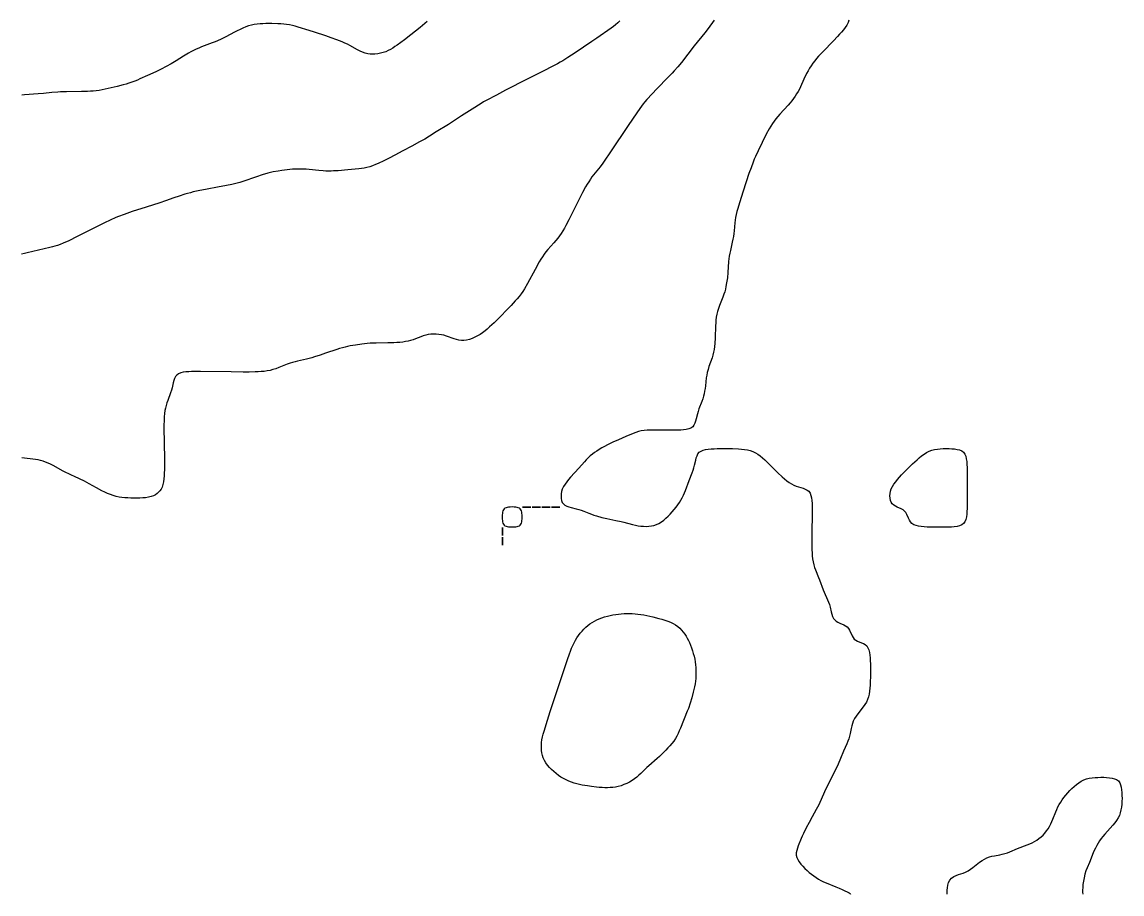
# Model space of a CAD drawing. Header units: metres. Extents: x 560466 to 562017, y 8123360 to 8125060.
# Drawn here: x 561193 to 561904, y 8123372 to 8123936 of the extents above; entities that cross this region are included whole.
import ezdxf

# ---------------------------------------------------------------- set-up
doc = ezdxf.new("R2010")
doc.units = ezdxf.units.M
doc.header["$MEASUREMENT"] = 0
doc.layers.add('Unknown_Line_Type', color=7, linetype='Continuous')

msp = doc.modelspace()

# ---------------------------------------------------------------- linework, layer by layer
at = {"layer": 'Unknown_Line_Type', "color": 18, "true_color": 0x000000}
for points in [[(561455.1, 8123936.51, 4160), (561453.64, 8123935.2, 4160), (561452.15, 8123933.92, 4160), (561450.65, 8123932.67, 4160), (561447.59, 8123930.22, 4160), (561444.5, 8123927.81, 4160), (561440.47, 8123924.74, 4160), (561435.77, 8123921.28, 4160), (561434.35, 8123920.3, 4160), (561432.92, 8123919.36, 4160), (561431.46, 8123918.49, 4160), (561429.97, 8123917.69, 4160), (561428.45, 8123917, 4160), (561426.77, 8123916.41, 4160), (561425.05, 8123915.95, 4160), (561423.31, 8123915.62, 4160), (561421.42, 8123915.38, 4160), (561419.84, 8123915.3, 4160), (561418.27, 8123915.36, 4160), (561416.73, 8123915.58, 4160), (561415.05, 8123916.03, 4160), (561413.4, 8123916.66, 4160), (561411.76, 8123917.41, 4160), (561410.14, 8123918.25, 4160), (561405.26, 8123920.92, 4160), (561403.6, 8123921.77, 4160), (561401.9, 8123922.57, 4160), (561400.18, 8123923.33, 4160), (561396.68, 8123924.72, 4160), (561393.14, 8123926.03, 4160), (561389.58, 8123927.28, 4160), (561382.43, 8123929.68, 4160), (561378.84, 8123930.8, 4160), (561371.71, 8123932.95, 4160), (561369.88, 8123933.47, 4160), (561368.04, 8123933.95, 4160), (561366.19, 8123934.35, 4160), (561364.31, 8123934.65, 4160), (561362.42, 8123934.86, 4160), (561360.52, 8123935.01, 4160), (561358.62, 8123935.1, 4160), (561354.79, 8123935.19, 4160), (561350.96, 8123935.15, 4160), (561349.05, 8123935.08, 4160), (561347.15, 8123934.97, 4160), (561345.27, 8123934.79, 4160), (561343.41, 8123934.52, 4160), (561341.57, 8123934.15, 4160), (561339.7, 8123933.61, 4160), (561337.86, 8123932.96, 4160), (561336.04, 8123932.21, 4160), (561334.24, 8123931.4, 4160), (561332.46, 8123930.54, 4160), (561330.69, 8123929.64, 4160), (561325.02, 8123926.62, 4160), (561323.3, 8123925.77, 4160), (561321.56, 8123924.97, 4160), (561318.04, 8123923.45, 4160), (561316.26, 8123922.73, 4160), (561309.25, 8123920.03, 4160), (561307.52, 8123919.33, 4160), (561305.8, 8123918.59, 4160), (561304.11, 8123917.79, 4160), (561302.46, 8123916.94, 4160), (561300.83, 8123916.03, 4160), (561297.62, 8123914.11, 4160), (561292.85, 8123911.13, 4160), (561289.68, 8123909.22, 4160), (561286.49, 8123907.42, 4160), (561283.25, 8123905.73, 4160), (561279.75, 8123904.08, 4160), (561274.46, 8123901.69, 4160), (561269.5, 8123899.37, 4160), (561267.84, 8123898.64, 4160), (561266.16, 8123897.95, 4160), (561264.31, 8123897.27, 4160), (561262.44, 8123896.65, 4160), (561260.55, 8123896.07, 4160), (561258.65, 8123895.53, 4160), (561254.83, 8123894.51, 4160), (561250.99, 8123893.57, 4160), (561249.06, 8123893.12, 4160), (561245.19, 8123892.33, 4160), (561243.25, 8123891.99, 4160), (561241.3, 8123891.72, 4160), (561239.39, 8123891.54, 4160), (561237.49, 8123891.41, 4160), (561235.57, 8123891.32, 4160), (561231.73, 8123891.24, 4160), (561222.12, 8123891.15, 4160), (561218.28, 8123891.03, 4160), (561216.37, 8123890.93, 4160), (561212.66, 8123890.62, 4160), (561207.13, 8123889.99, 4160), (561203.78, 8123889.65, 4160), (561194.92, 8123889.07, 4160), (561193.16, 8123888.91, 4160)], [(561640.62, 8123937.29, 4120), (561636.75, 8123932.09, 4120), (561634.57, 8123929.24, 4120), (561627.79, 8123920.84, 4120), (561619.44, 8123910.03, 4120), (561617.09, 8123907.13, 4120), (561614.82, 8123904.56, 4120), (561613.48, 8123903.12, 4120), (561610.77, 8123900.29, 4120), (561603.91, 8123893.27, 4120), (561597.2, 8123886.13, 4120), (561595.91, 8123884.66, 4120), (561594.73, 8123883.21, 4120), (561593.6, 8123881.73, 4120), (561592.5, 8123880.22, 4120), (561590.56, 8123877.44, 4120), (561585.08, 8123869.38, 4120), (561573.64, 8123852.19, 4120), (561569.63, 8123846.25, 4120), (561568.74, 8123844.99, 4120), (561566.98, 8123842.63, 4120), (561562.75, 8123837.39, 4120), (561561.68, 8123836.01, 4120), (561560.65, 8123834.6, 4120), (561559.55, 8123832.96, 4120), (561558.52, 8123831.27, 4120), (561557.53, 8123829.56, 4120), (561555.65, 8123826.05, 4120), (561553.83, 8123822.5, 4120), (561546.71, 8123808.21, 4120), (561544.86, 8123804.68, 4120), (561543.9, 8123802.94, 4120), (561542.91, 8123801.23, 4120), (561541.86, 8123799.55, 4120), (561540.75, 8123797.93, 4120), (561539.58, 8123796.38, 4120), (561538.34, 8123794.88, 4120), (561537.07, 8123793.41, 4120), (561533.2, 8123789.04, 4120), (561531.94, 8123787.56, 4120), (561530.74, 8123786.05, 4120), (561529.61, 8123784.49, 4120), (561528.6, 8123782.9, 4120), (561527.65, 8123781.26, 4120), (561524.95, 8123776.23, 4120), (561519.93, 8123767.13, 4120), (561517.97, 8123763.68, 4120), (561516.92, 8123762, 4120), (561515.82, 8123760.36, 4120), (561514.64, 8123758.81, 4120), (561513.41, 8123757.31, 4120), (561512.12, 8123755.84, 4120), (561509.46, 8123752.96, 4120), (561506.73, 8123750.12, 4120), (561502.57, 8123745.91, 4120), (561498.36, 8123741.73, 4120), (561495.5, 8123739.03, 4120), (561494.04, 8123737.73, 4120), (561492.54, 8123736.49, 4120), (561490.99, 8123735.33, 4120), (561489.36, 8123734.26, 4120), (561487.67, 8123733.29, 4120), (561485.95, 8123732.42, 4120), (561484.2, 8123731.67, 4120), (561482.42, 8123731.05, 4120), (561480.63, 8123730.6, 4120), (561478.83, 8123730.38, 4120), (561477.26, 8123730.4, 4120), (561475.7, 8123730.59, 4120), (561474.14, 8123730.94, 4120), (561472.52, 8123731.43, 4120), (561467.68, 8123733.18, 4120), (561466.03, 8123733.66, 4120), (561464.37, 8123734.01, 4120), (561462.69, 8123734.24, 4120), (561460.99, 8123734.36, 4120), (561459.28, 8123734.38, 4120), (561457.58, 8123734.29, 4120), (561455.9, 8123734.08, 4120), (561454.23, 8123733.75, 4120), (561452.58, 8123733.27, 4120), (561450.96, 8123732.7, 4120), (561447.71, 8123731.43, 4120), (561446.07, 8123730.83, 4120), (561444.47, 8123730.34, 4120), (561442.85, 8123729.91, 4120), (561441.2, 8123729.57, 4120), (561439.34, 8123729.29, 4120), (561437.46, 8123729.1, 4120), (561435.56, 8123728.96, 4120), (561433.65, 8123728.87, 4120), (561429.82, 8123728.78, 4120), (561422.14, 8123728.65, 4120), (561418.3, 8123728.49, 4120), (561416.4, 8123728.34, 4120), (561413, 8123727.95, 4120), (561408.85, 8123727.38, 4120), (561405.45, 8123726.8, 4120), (561403.75, 8123726.45, 4120), (561402.07, 8123726.07, 4120), (561400.39, 8123725.65, 4120), (561398.56, 8123725.11, 4120), (561396.73, 8123724.53, 4120), (561389.52, 8123722.04, 4120), (561385.95, 8123720.85, 4120), (561382.36, 8123719.73, 4120), (561380.56, 8123719.2, 4120), (561377.12, 8123718.31, 4120), (561371.44, 8123717.01, 4120), (561369.79, 8123716.59, 4120), (561368.16, 8123716.12, 4120), (561366.54, 8123715.6, 4120), (561364.69, 8123714.93, 4120), (561359.18, 8123712.77, 4120), (561357.34, 8123712.08, 4120), (561355.49, 8123711.47, 4120), (561353.61, 8123710.96, 4120), (561351.74, 8123710.59, 4120), (561349.85, 8123710.34, 4120), (561347.93, 8123710.17, 4120), (561346.01, 8123710.06, 4120), (561344.07, 8123709.99, 4120), (561340.17, 8123709.93, 4120), (561336.26, 8123709.93, 4120), (561328.41, 8123709.99, 4120), (561308.69, 8123710.25, 4120), (561304.8, 8123710.25, 4120), (561302.89, 8123710.21, 4120), (561301.03, 8123710.13, 4120), (561299.23, 8123709.98, 4120), (561297.52, 8123709.74, 4120), (561295.94, 8123709.36, 4120), (561294.54, 8123708.8, 4120), (561293.38, 8123707.99, 4120), (561292.57, 8123706.98, 4120), (561291.96, 8123705.76, 4120), (561291.48, 8123704.38, 4120), (561291.08, 8123702.89, 4120), (561290.32, 8123699.73, 4120), (561289.88, 8123698.11, 4120), (561289.34, 8123696.48, 4120), (561287.47, 8123691.59, 4120), (561286.89, 8123689.92, 4120), (561286.41, 8123688.3, 4120), (561286.01, 8123686.66, 4120), (561285.7, 8123685, 4120), (561285.43, 8123683.03, 4120), (561285.26, 8123681.05, 4120), (561285.14, 8123679.06, 4120), (561285.04, 8123675.05, 4120), (561285.04, 8123671.02, 4120), (561285.07, 8123666.99, 4120), (561285.32, 8123650.79, 4120), (561285.32, 8123646.75, 4120), (561285.28, 8123644.75, 4120), (561285.2, 8123642.76, 4120), (561285.04, 8123640.82, 4120), (561284.79, 8123638.92, 4120), (561284.39, 8123637.11, 4120), (561283.8, 8123635.4, 4120), (561283.2, 8123634.23, 4120), (561282.46, 8123633.14, 4120), (561281.61, 8123632.16, 4120), (561280.63, 8123631.3, 4120), (561279.55, 8123630.56, 4120), (561278.38, 8123629.95, 4120), (561276.75, 8123629.36, 4120), (561275.01, 8123628.96, 4120), (561273.2, 8123628.69, 4120), (561271.34, 8123628.52, 4120), (561269.44, 8123628.42, 4120), (561267.52, 8123628.38, 4120), (561263.66, 8123628.42, 4120), (561261.73, 8123628.51, 4120), (561259.81, 8123628.64, 4120), (561257.91, 8123628.83, 4120), (561256.02, 8123629.11, 4120), (561254.17, 8123629.5, 4120), (561252.28, 8123630.05, 4120), (561250.42, 8123630.72, 4120), (561248.59, 8123631.48, 4120), (561246.78, 8123632.3, 4120), (561244.99, 8123633.18, 4120), (561241.46, 8123635.04, 4120), (561236.75, 8123637.68, 4120), (561235.17, 8123638.54, 4120), (561233.58, 8123639.36, 4120), (561227.13, 8123642.34, 4120), (561225.34, 8123643.21, 4120), (561220, 8123645.9, 4120), (561213.33, 8123649.45, 4120), (561211.75, 8123650.26, 4120), (561210.15, 8123651.02, 4120), (561208.53, 8123651.69, 4120), (561206.95, 8123652.24, 4120), (561205.33, 8123652.69, 4120), (561203.7, 8123653.06, 4120), (561201.98, 8123653.35, 4120), (561200.24, 8123653.58, 4120), (561195, 8123654.13, 4120), (561193.26, 8123654.35, 4120)], [(561579.72, 8123936.91, 4140), (561578.33, 8123935.59, 4140), (561576.96, 8123934.42, 4140), (561575.54, 8123933.31, 4140), (561574.08, 8123932.24, 4140), (561564.78, 8123925.65, 4140), (561561.67, 8123923.54, 4140), (561556.29, 8123919.98, 4140), (561550.73, 8123916.23, 4140), (561546.02, 8123913.15, 4140), (561542.84, 8123911.17, 4140), (561541.22, 8123910.21, 4140), (561539.49, 8123909.23, 4140), (561535.98, 8123907.34, 4140), (561530.64, 8123904.62, 4140), (561516.35, 8123897.49, 4140), (561509.22, 8123893.89, 4140), (561505.7, 8123892.04, 4140), (561500.06, 8123888.96, 4140), (561493.29, 8123885.44, 4140), (561491.63, 8123884.51, 4140), (561490.12, 8123883.6, 4140), (561484.19, 8123879.76, 4140), (561477.35, 8123875.51, 4140), (561468.93, 8123870.02, 4140), (561461.01, 8123865.21, 4140), (561456.56, 8123862.33, 4140), (561453.57, 8123860.47, 4140), (561451.9, 8123859.54, 4140), (561450.22, 8123858.65, 4140), (561445.14, 8123856, 4140), (561439.51, 8123852.88, 4140), (561434.22, 8123850.09, 4140), (561430.66, 8123848.27, 4140), (561427.09, 8123846.5, 4140), (561423.49, 8123844.82, 4140), (561421.68, 8123844.03, 4140), (561419.86, 8123843.3, 4140), (561418.01, 8123842.66, 4140), (561416.14, 8123842.13, 4140), (561414.43, 8123841.77, 4140), (561412.7, 8123841.5, 4140), (561410.96, 8123841.3, 4140), (561403.92, 8123840.69, 4140), (561397.6, 8123840.07, 4140), (561394.7, 8123839.88, 4140), (561393.03, 8123839.81, 4140), (561391.36, 8123839.8, 4140), (561389.69, 8123839.84, 4140), (561388.02, 8123839.94, 4140), (561385.11, 8123840.17, 4140), (561378.79, 8123840.83, 4140), (561377.02, 8123840.96, 4140), (561373.47, 8123841.09, 4140), (561369.93, 8123841.07, 4140), (561368.15, 8123840.99, 4140), (561366.39, 8123840.87, 4140), (561364.69, 8123840.69, 4140), (561361.32, 8123840.23, 4140), (561358.86, 8123839.85, 4140), (561355.56, 8123839.23, 4140), (561353.93, 8123838.86, 4140), (561352.11, 8123838.39, 4140), (561348.51, 8123837.33, 4140), (561344.94, 8123836.16, 4140), (561335.94, 8123833.06, 4140), (561334.12, 8123832.47, 4140), (561332.28, 8123831.93, 4140), (561330.61, 8123831.5, 4140), (561328.93, 8123831.11, 4140), (561325.54, 8123830.43, 4140), (561319.7, 8123829.4, 4140), (561312.99, 8123828.1, 4140), (561307.21, 8123827.03, 4140), (561303.93, 8123826.31, 4140), (561302.11, 8123825.84, 4140), (561300.31, 8123825.33, 4140), (561298.51, 8123824.8, 4140), (561294.93, 8123823.65, 4140), (561291.37, 8123822.44, 4140), (561285.94, 8123820.52, 4140), (561282.31, 8123819.29, 4140), (561273.48, 8123816.54, 4140), (561264.55, 8123813.6, 4140), (561259.22, 8123811.75, 4140), (561255.7, 8123810.43, 4140), (561253.95, 8123809.73, 4140)], [(561727.79, 8123937.3, 4100), (561727.19, 8123935.81, 4100), (561726.35, 8123934.21, 4100), (561725.35, 8123932.67, 4100), (561724.23, 8123931.17, 4100), (561723.03, 8123929.69, 4100), (561721.76, 8123928.24, 4100), (561720.45, 8123926.81, 4100), (561717.73, 8123923.98, 4100), (561710.82, 8123916.97, 4100), (561708.14, 8123914.11, 4100), (561706.85, 8123912.64, 4100), (561705.61, 8123911.14, 4100), (561704.44, 8123909.59, 4100), (561703.33, 8123907.96, 4100), (561702.31, 8123906.27, 4100), (561701.34, 8123904.55, 4100), (561700.42, 8123902.79, 4100), (561698.67, 8123899.23, 4100), (561696.44, 8123894.34, 4100), (561695.7, 8123892.81, 4100), (561694.86, 8123891.25, 4100), (561693.96, 8123889.72, 4100), (561692.99, 8123888.22, 4100), (561691.98, 8123886.76, 4100), (561690.91, 8123885.33, 4100), (561689.68, 8123883.83, 4100), (561688.4, 8123882.35, 4100), (561683.12, 8123876.59, 4100), (561681.84, 8123875.12, 4100), (561680.59, 8123873.63, 4100), (561679.41, 8123872.09, 4100), (561678.29, 8123870.47, 4100), (561677.24, 8123868.79, 4100), (561676.24, 8123867.08, 4100), (561674.33, 8123863.59, 4100), (561671.61, 8123858.27, 4100), (561669, 8123852.88, 4100), (561667.34, 8123849.25, 4100), (561666.56, 8123847.42, 4100), (561665.83, 8123845.58, 4100), (561664.46, 8123841.88, 4100), (561663.15, 8123838.15, 4100), (561659.38, 8123826.9, 4100), (561656.95, 8123819.38, 4100), (561655.84, 8123815.61, 4100), (561655.33, 8123813.71, 4100), (561654.88, 8123811.81, 4100), (561654.51, 8123809.89, 4100), (561654.25, 8123808.15, 4100), (561654.04, 8123806.4, 4100), (561653.53, 8123801.12, 4100), (561653.33, 8123799.37, 4100), (561653.08, 8123797.62, 4100), (561652.75, 8123795.8, 4100), (561652.37, 8123793.97, 4100), (561651.11, 8123788.53, 4100), (561650.73, 8123786.71, 4100), (561650.41, 8123784.88, 4100), (561650.18, 8123783.13, 4100), (561650, 8123781.37, 4100), (561649.5, 8123774.29, 4100), (561649.17, 8123770.86, 4100), (561648.71, 8123767.54, 4100), (561648.28, 8123765.11, 4100), (561647.92, 8123763.45, 4100), (561647.49, 8123761.81, 4100), (561646.99, 8123760.19, 4100), (561646.34, 8123758.33, 4100), (561644.2, 8123752.82, 4100), (561643.52, 8123750.98, 4100), (561642.9, 8123749.13, 4100), (561642.4, 8123747.25, 4100), (561642.04, 8123745.41, 4100), (561641.79, 8123743.54, 4100), (561641.62, 8123741.66, 4100), (561641.5, 8123739.77, 4100), (561641.25, 8123732.13, 4100), (561641.06, 8123728.33, 4100), (561640.9, 8123726.44, 4100), (561640.66, 8123724.58, 4100), (561640.32, 8123722.73, 4100), (561639.83, 8123720.85, 4100), (561639.25, 8123718.99, 4100), (561637.3, 8123713.45, 4100), (561636.71, 8123711.58, 4100), (561636.2, 8123709.7, 4100), (561635.85, 8123707.98, 4100), (561635.58, 8123706.25, 4100), (561634.96, 8123701, 4100), (561634.73, 8123699.25, 4100), (561634.45, 8123697.51, 4100), (561634.12, 8123695.85, 4100), (561633.71, 8123694.21, 4100), (561633.22, 8123692.6, 4100), (561632.64, 8123690.93, 4100), (561630.79, 8123686.03, 4100), (561630.26, 8123684.4, 4100), (561629.82, 8123682.79, 4100), (561629.07, 8123679.63, 4100), (561628.67, 8123678.14, 4100), (561628.2, 8123676.77, 4100), (561627.59, 8123675.55, 4100), (561626.79, 8123674.54, 4100), (561625.61, 8123673.73, 4100), (561624.19, 8123673.17, 4100), (561622.59, 8123672.8, 4100), (561620.86, 8123672.57, 4100), (561619.04, 8123672.43, 4100), (561617.15, 8123672.36, 4100), (561615.22, 8123672.34, 4100), (561603.31, 8123672.44, 4100), (561599.36, 8123672.36, 4100), (561597.4, 8123672.25, 4100), (561595.47, 8123672.07, 4100), (561593.56, 8123671.8, 4100), (561591.7, 8123671.39, 4100), (561590.04, 8123670.87, 4100), (561588.4, 8123670.26, 4100), (561583.54, 8123668.15, 4100), (561578.84, 8123666.17, 4100), (561575.21, 8123664.52, 4100), (561571.63, 8123662.75, 4100), (561569.87, 8123661.82, 4100), (561568.12, 8123660.85, 4100), (561566.41, 8123659.84, 4100), (561564.89, 8123658.87, 4100), (561563.41, 8123657.85, 4100), (561561.97, 8123656.79, 4100), (561560.58, 8123655.67, 4100), (561559.24, 8123654.48, 4100), (561557.97, 8123653.22, 4100), (561556.75, 8123651.9, 4100), (561553.18, 8123647.8, 4100), (561547.88, 8123641.91, 4100), (561546.6, 8123640.43, 4100), (561545.38, 8123638.93, 4100), (561544.26, 8123637.41, 4100), (561543.29, 8123635.85, 4100), (561542.51, 8123634.25, 4100), (561542.04, 8123632.74, 4100), (561541.76, 8123631.22, 4100), (561541.66, 8123629.71, 4100), (561541.74, 8123628.26, 4100), (561541.99, 8123626.89, 4100), (561542.46, 8123625.67, 4100), (561543.18, 8123624.64, 4100), (561544.17, 8123623.84, 4100), (561545.39, 8123623.24, 4100), (561546.78, 8123622.76, 4100), (561548.28, 8123622.35, 4100), (561551.48, 8123621.58, 4100), (561553.11, 8123621.13, 4100), (561554.76, 8123620.57, 4100), (561556.4, 8123619.94, 4100), (561559.69, 8123618.61, 4100), (561561.36, 8123617.96, 4100), (561562.98, 8123617.4, 4100), (561564.62, 8123616.89, 4100), (561567.95, 8123615.98, 4100), (561571.31, 8123615.21, 4100), (561577.2, 8123614.03, 4100), (561580.62, 8123613.28, 4100), (561582.31, 8123612.86, 4100), (561587.87, 8123611.35, 4100), (561589.72, 8123610.9, 4100), (561591.58, 8123610.54, 4100), (561593.31, 8123610.31, 4100), (561595.04, 8123610.19, 4100), (561596.76, 8123610.17, 4100), (561598.46, 8123610.26, 4100), (561600.13, 8123610.46, 4100), (561601.76, 8123610.8, 4100), (561603.33, 8123611.31, 4100), (561604.96, 8123612.1, 4100), (561606.52, 8123613.08, 4100), (561608.02, 8123614.21, 4100), (561609.47, 8123615.45, 4100), (561610.88, 8123616.76, 4100), (561612.26, 8123618.13, 4100), (561613.59, 8123619.56, 4100), (561614.88, 8123621.03, 4100), (561616.1, 8123622.56, 4100), (561617.16, 8123624.01, 4100), (561618.16, 8123625.51, 4100), (561619.1, 8123627.04, 4100), (561619.97, 8123628.61, 4100), (561620.76, 8123630.22, 4100), (561621.45, 8123631.79, 4100), (561622.07, 8123633.39, 4100), (561624.41, 8123639.83, 4100), (561626.41, 8123644.77, 4100), (561627.02, 8123646.41, 4100), (561627.56, 8123648.05, 4100), (561627.99, 8123649.67, 4100), (561628.73, 8123652.86, 4100), (561629.11, 8123654.36, 4100), (561629.58, 8123655.75, 4100), (561630.18, 8123656.98, 4100), (561630.97, 8123658.01, 4100), (561632.14, 8123658.84, 4100), (561633.55, 8123659.42, 4100), (561635.15, 8123659.81, 4100), (561636.87, 8123660.07, 4100), (561638.7, 8123660.23, 4100), (561640.58, 8123660.33, 4100), (561642.52, 8123660.39, 4100), (561646.46, 8123660.43, 4100), (561652.44, 8123660.38, 4100), (561656.4, 8123660.24, 4100), (561658.34, 8123660.11, 4100), (561660.26, 8123659.92, 4100), (561662.14, 8123659.63, 4100), (561663.96, 8123659.21, 4100), (561665.71, 8123658.61, 4100), (561667.34, 8123657.79, 4100), (561668.91, 8123656.78, 4100), (561670.41, 8123655.65, 4100), (561671.88, 8123654.42, 4100), (561673.32, 8123653.12, 4100), (561674.74, 8123651.78, 4100), (561681.77, 8123644.86, 4100), (561684.62, 8123642.18, 4100), (561686.07, 8123640.9, 4100), (561687.55, 8123639.69, 4100), (561689.05, 8123638.57, 4100), (561690.6, 8123637.56, 4100), (561692.2, 8123636.72, 4100), (561693.71, 8123636.12, 4100), (561695.23, 8123635.63, 4100), (561698.19, 8123634.75, 4100), (561699.55, 8123634.25, 4100), (561700.76, 8123633.63, 4100), (561701.77, 8123632.83, 4100), (561702.59, 8123631.65, 4100), (561703.16, 8123630.21, 4100), (561703.54, 8123628.6, 4100), (561703.78, 8123626.85, 4100), (561703.93, 8123625.01, 4100), (561704.01, 8123623.11, 4100), (561704.05, 8123619.18, 4100), (561703.85, 8123605.06, 4100), (561703.8, 8123599.02, 4100), (561703.85, 8123595.03, 4100), (561703.93, 8123593.04, 4100), (561704.05, 8123591.07, 4100), (561704.25, 8123589.12, 4100), (561704.54, 8123587.2, 4100), (561704.96, 8123585.32, 4100), (561705.48, 8123583.66, 4100), (561706.1, 8123582.03, 4100), (561708.17, 8123577.15, 4100), (561708.8, 8123575.57, 4100), (561711.16, 8123569.19, 4100), (561711.78, 8123567.61, 4100), (561713.87, 8123562.76, 4100), (561714.52, 8123561.15, 4100), (561715.09, 8123559.54, 4100), (561715.55, 8123557.94, 4100), (561716.34, 8123554.81, 4100), (561716.74, 8123553.33, 4100), (561717.21, 8123551.94, 4100), (561717.8, 8123550.7, 4100), (561718.56, 8123549.65, 4100), (561719.53, 8123548.83, 4100), (561720.67, 8123548.18, 4100), (561721.91, 8123547.63, 4100), (561724.43, 8123546.58, 4100), (561725.58, 8123545.96, 4100), (561726.59, 8123545.19, 4100), (561727.4, 8123544.22, 4100), (561728.06, 8123543.09, 4100), (561729.74, 8123539.43, 4100), (561730.4, 8123538.31, 4100), (561731.21, 8123537.34, 4100), (561732.23, 8123536.56, 4100), (561733.39, 8123535.94, 4100), (561735.92, 8123534.9, 4100), (561737.16, 8123534.34, 4100), (561738.29, 8123533.69, 4100), (561739.25, 8123532.85, 4100), (561740.05, 8123531.66, 4100), (561740.61, 8123530.24, 4100), (561741, 8123528.64, 4100), (561741.26, 8123526.91, 4100), (561741.43, 8123525.09, 4100), (561741.55, 8123523.21, 4100), (561741.61, 8123521.29, 4100), (561741.67, 8123517.36, 4100), (561741.66, 8123513.39, 4100), (561741.57, 8123509.43, 4100), (561741.49, 8123507.47, 4100), (561741.35, 8123505.53, 4100), (561741.15, 8123503.62, 4100), (561740.86, 8123501.75, 4100), (561740.44, 8123499.93, 4100), (561739.84, 8123498.2, 4100), (561739.03, 8123496.56, 4100), (561738.05, 8123494.99, 4100), (561736.96, 8123493.47, 4100), (561733.48, 8123489.01, 4100), (561732.38, 8123487.5, 4100), (561731.39, 8123485.94, 4100), (561730.56, 8123484.32, 4100), (561729.98, 8123482.77, 4100), (561729.52, 8123481.17, 4100), (561729.14, 8123479.52, 4100), (561728.48, 8123476.19, 4100), (561728.11, 8123474.52, 4100), (561727.66, 8123472.87, 4100), (561727.1, 8123471.23, 4100), (561726.46, 8123469.62, 4100), (561724.32, 8123464.79, 4100), (561722.35, 8123460.09, 4100), (561720.72, 8123456.47, 4100), (561719.01, 8123452.87, 4100), (561713.73, 8123442.12, 4100), (561712, 8123438.52, 4100), (561708.22, 8123430.24, 4100), (561707.4, 8123428.64, 4100), (561706.55, 8123427.06, 4100), (561703.89, 8123422.34, 4100), (561701.96, 8123418.82, 4100), (561700.11, 8123415.25, 4100), (561698.36, 8123411.65, 4100), (561697.54, 8123409.84, 4100), (561696.88, 8123408.28, 4100), (561695.01, 8123403.63, 4100), (561694.45, 8123402.1, 4100), (561694.01, 8123400.59, 4100), (561693.74, 8123399.12, 4100), (561693.73, 8123397.69, 4100), (561694.09, 8123396.17, 4100), (561694.77, 8123394.7, 4100), (561695.68, 8123393.26, 4100), (561696.76, 8123391.84, 4100), (561697.97, 8123390.45, 4100), (561699.28, 8123389.09, 4100), (561700.66, 8123387.76, 4100), (561702.11, 8123386.47, 4100), (561703.62, 8123385.23, 4100), (561705.07, 8123384.15, 4100), (561706.55, 8123383.14, 4100), (561708.08, 8123382.18, 4100), (561709.65, 8123381.29, 4100), (561711.28, 8123380.46, 4100), (561713.06, 8123379.67, 4100), (561719.28, 8123377.2, 4100), (561721.36, 8123376.35, 4100), (561723.32, 8123375.49, 4100), (561725.15, 8123374.62, 4100), (561726.7, 8123373.83, 4100), (561727.88, 8123373.18, 4100), (561728.62, 8123372.72, 4100), (561728.84, 8123372.5, 4100)], [(561253.95, 8123809.73, 4140), (561250.31, 8123808.13, 4140), (561246.71, 8123806.41, 4140), (561241.34, 8123803.75, 4140), (561228.86, 8123797.45, 4140), (561223.48, 8123794.83, 4140), (561219.86, 8123793.19, 4140), (561218.03, 8123792.44, 4140), (561216.18, 8123791.75, 4140), (561214.56, 8123791.23, 4140), (561212.93, 8123790.76, 4140), (561211.28, 8123790.35, 4140), (561203.95, 8123788.72, 4140), (561196.7, 8123786.88, 4140), (561194.88, 8123786.44, 4140), (561193.06, 8123786.04, 4140)], [(561801.81, 8123611.97, 4100), (561800.65, 8123611.13, 4100), (561799.23, 8123610.55, 4100), (561797.62, 8123610.15, 4100), (561795.87, 8123609.9, 4100), (561794.02, 8123609.73, 4100), (561792.11, 8123609.63, 4100), (561790.15, 8123609.58, 4100), (561786.17, 8123609.55, 4100), (561782.17, 8123609.59, 4100), (561778.23, 8123609.72, 4100), (561776.33, 8123609.84, 4100), (561774.48, 8123610.02, 4100), (561772.73, 8123610.29, 4100), (561771.11, 8123610.68, 4100), (561769.65, 8123611.24, 4100), (561768.44, 8123612.04, 4100), (561767.58, 8123612.99, 4100), (561766.89, 8123614.12, 4100), (561766.31, 8123615.36, 4100), (561765.19, 8123617.87, 4100), (561764.53, 8123619.03, 4100), (561763.72, 8123620.03, 4100), (561762.7, 8123620.83, 4100), (561761.54, 8123621.48, 4100), (561759.01, 8123622.58, 4100), (561757.78, 8123623.15, 4100), (561756.67, 8123623.82, 4100), (561755.74, 8123624.66, 4100), (561755.06, 8123625.72, 4100), (561754.61, 8123626.96, 4100), (561754.36, 8123628.34, 4100), (561754.28, 8123629.8, 4100), (561754.37, 8123631.31, 4100), (561754.64, 8123632.83, 4100), (561755.11, 8123634.34, 4100), (561755.87, 8123635.94, 4100), (561756.84, 8123637.49, 4100), (561757.96, 8123639.01, 4100), (561759.18, 8123640.5, 4100), (561760.48, 8123641.96, 4100), (561761.82, 8123643.42, 4100), (561764.6, 8123646.29, 4100), (561768.87, 8123650.53, 4100), (561771.76, 8123653.25, 4100), (561773.24, 8123654.55, 4100), (561774.74, 8123655.79, 4100), (561776.28, 8123656.93, 4100), (561777.87, 8123657.94, 4100), (561779.54, 8123658.77, 4100), (561781.27, 8123659.37, 4100), (561783.06, 8123659.79, 4100), (561784.91, 8123660.08, 4100), (561786.79, 8123660.27, 4100), (561788.68, 8123660.39, 4100), (561790.57, 8123660.44, 4100), (561792.45, 8123660.42, 4100), (561794.28, 8123660.34, 4100), (561796.06, 8123660.18, 4100), (561797.75, 8123659.92, 4100), (561799.3, 8123659.53, 4100), (561800.68, 8123658.95, 4100), (561801.8, 8123658.11, 4100), (561802.65, 8123656.93, 4100), (561803.23, 8123655.48, 4100), (561803.62, 8123653.83, 4100), (561803.88, 8123652.05, 4100), (561804.03, 8123650.18, 4100), (561804.12, 8123648.23, 4100), (561804.17, 8123646.25, 4100), (561804.2, 8123642.19, 4100), (561804.21, 8123627.83, 4100), (561804.18, 8123623.78, 4100), (561804.13, 8123621.8, 4100), (561804.04, 8123619.86, 4100), (561803.88, 8123617.99, 4100), (561803.63, 8123616.22, 4100), (561803.24, 8123614.59, 4100), (561802.66, 8123613.14, 4100), (561801.81, 8123611.97, 4100)], [(561515.33, 8123611.01, 4100), (561515.76, 8123611.6, 4100), (561516.06, 8123612.3, 4100), (561516.27, 8123613.1, 4100), (561516.41, 8123613.96, 4100), (561516.49, 8123614.86, 4100), (561516.53, 8123615.78, 4100), (561516.49, 8123617.64, 4100), (561516.41, 8123618.54, 4100), (561516.27, 8123619.4, 4100), (561516.06, 8123620.2, 4100), (561515.76, 8123620.9, 4100), (561515.33, 8123621.49, 4100), (561514.75, 8123621.92, 4100), (561514.04, 8123622.22, 4100), (561513.24, 8123622.43, 4100), (561512.38, 8123622.57, 4100), (561511.48, 8123622.65, 4100), (561510.56, 8123622.69, 4100), (561508.7, 8123622.65, 4100), (561507.8, 8123622.57, 4100), (561506.94, 8123622.43, 4100), (561506.15, 8123622.22, 4100), (561505.44, 8123621.92, 4100), (561504.86, 8123621.49, 4100), (561504.43, 8123620.9, 4100), (561504.12, 8123620.2, 4100), (561503.91, 8123619.4, 4100), (561503.78, 8123618.54, 4100), (561503.69, 8123617.64, 4100), (561503.65, 8123616.72, 4100), (561503.69, 8123614.86, 4100), (561503.78, 8123613.96, 4100), (561503.91, 8123613.1, 4100), (561504.12, 8123612.3, 4100), (561504.43, 8123611.6, 4100), (561504.86, 8123611.01, 4100), (561505.44, 8123610.58, 4100), (561506.15, 8123610.28, 4100), (561506.94, 8123610.07, 4100), (561507.8, 8123609.93, 4100), (561508.7, 8123609.85, 4100), (561509.63, 8123609.81, 4100), (561511.48, 8123609.85, 4100), (561512.38, 8123609.93, 4100), (561513.24, 8123610.07, 4100), (561514.04, 8123610.28, 4100), (561514.75, 8123610.58, 4100), (561515.33, 8123611.01, 4100)], [(561522.09, 8123622.5, 4100), (561516.85, 8123622.5, 4100), (561522.09, 8123622.5, 4100)], [(561523.1, 8123622.5, 4100), (561528.34, 8123622.5, 4100), (561523.1, 8123622.5, 4100)], [(561534.59, 8123622.5, 4100), (561529.35, 8123622.5, 4100), (561534.59, 8123622.5, 4100)], [(561535.6, 8123622.5, 4100), (561540.84, 8123622.5, 4100), (561535.6, 8123622.5, 4100)], [(561503.84, 8123604.26, 4100), (561503.84, 8123609.49, 4100), (561503.84, 8123604.26, 4100)], [(561503.84, 8123603.24, 4100), (561503.84, 8123598.01, 4100), (561503.84, 8123603.24, 4100)], [(561603.77, 8123460.12, 4120), (561598.33, 8123455.45, 4120), (561597.03, 8123454.24, 4120), (561595.76, 8123452.99, 4120), (561593.29, 8123450.46, 4120), (561592.03, 8123449.24, 4120), (561590.72, 8123448.08, 4120), (561589.17, 8123446.91, 4120), (561587.55, 8123445.84, 4120), (561585.86, 8123444.87, 4120), (561584.12, 8123443.99, 4120), (561582.34, 8123443.21, 4120), (561580.52, 8123442.53, 4120), (561578.66, 8123441.99, 4120), (561576.96, 8123441.65, 4120), (561575.23, 8123441.42, 4120), (561573.48, 8123441.28, 4120), (561571.71, 8123441.21, 4120), (561569.94, 8123441.2, 4120), (561568.16, 8123441.25, 4120), (561566.38, 8123441.37, 4120), (561564.67, 8123441.53, 4120), (561561.26, 8123441.97, 4120), (561558.77, 8123442.33, 4120), (561555.33, 8123442.93, 4120), (561553.62, 8123443.28, 4120), (561551.93, 8123443.69, 4120), (561550.25, 8123444.15, 4120), (561548.43, 8123444.75, 4120), (561546.64, 8123445.43, 4120), (561544.89, 8123446.2, 4120), (561543.19, 8123447.06, 4120), (561541.55, 8123448.01, 4120), (561539.96, 8123449.11, 4120), (561538.44, 8123450.32, 4120), (561536.98, 8123451.6, 4120), (561535.59, 8123452.94, 4120), (561534.27, 8123454.33, 4120), (561533.02, 8123455.77, 4120), (561531.89, 8123457.27, 4120), (561530.91, 8123458.83, 4120), (561530.11, 8123460.47, 4120), (561529.6, 8123462.04, 4120), (561529.26, 8123463.67, 4120), (561529.06, 8123465.34, 4120), (561528.98, 8123467.05, 4120), (561529.01, 8123468.77, 4120), (561529.13, 8123470.5, 4120), (561529.37, 8123472.23, 4120), (561529.74, 8123474.09, 4120), (561530.21, 8123475.93, 4120), (561530.75, 8123477.77, 4120), (561532.94, 8123484.92, 4120), (561534.75, 8123490.53, 4120), (561540.34, 8123507.25, 4120), (561545.84, 8123524.01, 4120), (561547.12, 8123527.71, 4120), (561547.79, 8123529.54, 4120), (561548.49, 8123531.36, 4120), (561549.25, 8123533.15, 4120), (561550.09, 8123534.9, 4120), (561550.98, 8123536.53, 4120), (561551.94, 8123538.12, 4120), (561552.99, 8123539.65, 4120), (561554.11, 8123541.12, 4120), (561555.24, 8123542.45, 4120), (561556.44, 8123543.71, 4120), (561557.7, 8123544.91, 4120), (561559.01, 8123546.05, 4120), (561560.39, 8123547.1, 4120), (561561.82, 8123548.04, 4120), (561563.31, 8123548.9, 4120), (561564.84, 8123549.67, 4120), (561566.42, 8123550.37, 4120), (561568.13, 8123551.01, 4120), (561569.86, 8123551.58, 4120), (561571.63, 8123552.08, 4120), (561573.41, 8123552.53, 4120), (561575.2, 8123552.92, 4120), (561577.01, 8123553.25, 4120), (561578.83, 8123553.5, 4120), (561580.61, 8123553.67, 4120), (561582.39, 8123553.78, 4120), (561584.18, 8123553.83, 4120), (561585.96, 8123553.82, 4120), (561587.75, 8123553.77, 4120), (561589.54, 8123553.67, 4120), (561591.32, 8123553.5, 4120), (561593.28, 8123553.23, 4120), (561595.25, 8123552.9, 4120), (561597.2, 8123552.51, 4120), (561601.1, 8123551.64, 4120), (561604.96, 8123550.68, 4120), (561606.87, 8123550.15, 4120), (561608.76, 8123549.58, 4120), (561610.61, 8123548.96, 4120), (561612.41, 8123548.27, 4120), (561614.14, 8123547.46, 4120), (561615.76, 8123546.51, 4120), (561617.11, 8123545.51, 4120), (561618.37, 8123544.37, 4120), (561619.55, 8123543.13, 4120), (561620.65, 8123541.81, 4120), (561621.66, 8123540.41, 4120), (561622.48, 8123539.12, 4120), (561623.25, 8123537.8, 4120), (561623.96, 8123536.44, 4120), (561624.61, 8123535.04, 4120), (561625.34, 8123533.32, 4120), (561626.01, 8123531.56, 4120), (561626.62, 8123529.78, 4120), (561627.17, 8123527.98, 4120), (561627.67, 8123526.17, 4120), (561628.09, 8123524.34, 4120), (561628.43, 8123522.5, 4120), (561628.65, 8123520.74, 4120), (561628.79, 8123518.97, 4120), (561628.86, 8123517.2, 4120), (561628.87, 8123515.42, 4120), (561628.83, 8123513.64, 4120), (561628.72, 8123511.86, 4120), (561628.54, 8123510.09, 4120), (561628.28, 8123508.28, 4120), (561627.96, 8123506.47, 4120), (561627.58, 8123504.67, 4120), (561627.16, 8123502.88, 4120), (561626.21, 8123499.32, 4120), (561625.13, 8123495.85, 4120), (561623.96, 8123492.48, 4120), (561623.25, 8123490.59, 4120), (561618.85, 8123479.6, 4120), (561618.12, 8123477.88, 4120), (561617.35, 8123476.19, 4120), (561616.52, 8123474.54, 4120), (561615.6, 8123472.95, 4120), (561614.52, 8123471.36, 4120), (561613.35, 8123469.84, 4120), (561612.1, 8123468.36, 4120), (561610.79, 8123466.92, 4120), (561609.45, 8123465.51, 4120), (561608.07, 8123464.12, 4120), (561605.23, 8123461.42, 4120), (561603.77, 8123460.12, 4120)], [(561791.34, 8123372.5, 4100), (561791.29, 8123372.87, 4100), (561791.25, 8123373.75, 4100), (561791.27, 8123375.03, 4100), (561791.4, 8123376.58, 4100), (561791.69, 8123378.26, 4100), (561792.21, 8123379.93, 4100), (561793, 8123381.46, 4100), (561794.12, 8123382.73, 4100), (561795.49, 8123383.73, 4100), (561797.01, 8123384.49, 4100), (561798.58, 8123385.03, 4100), (561800.11, 8123385.46, 4100), (561801.64, 8123385.96, 4100), (561803.14, 8123386.59, 4100), (561804.73, 8123387.46, 4100), (561806.26, 8123388.47, 4100), (561807.77, 8123389.58, 4100), (561812.23, 8123393.05, 4100), (561813.76, 8123394.12, 4100), (561815.33, 8123395.09, 4100), (561816.97, 8123395.89, 4100), (561818.54, 8123396.45, 4100), (561820.15, 8123396.88, 4100), (561821.81, 8123397.23, 4100), (561825.18, 8123397.85, 4100), (561826.86, 8123398.2, 4100), (561828.52, 8123398.63, 4100), (561830.18, 8123399.17, 4100), (561831.81, 8123399.79, 4100), (561836.7, 8123401.81, 4100), (561843.04, 8123404.21, 4100), (561844.6, 8123404.86, 4100), (561846.12, 8123405.56, 4100), (561847.67, 8123406.4, 4100), (561849.16, 8123407.32, 4100), (561850.58, 8123408.33, 4100), (561851.94, 8123409.42, 4100), (561853.21, 8123410.61, 4100), (561854.37, 8123411.89, 4100), (561855.45, 8123413.27, 4100), (561856.44, 8123414.71, 4100), (561857.34, 8123416.22, 4100), (561858.16, 8123417.79, 4100), (561858.86, 8123419.32, 4100), (561859.51, 8123420.9, 4100), (561861.38, 8123425.66, 4100), (561862.06, 8123427.23, 4100), (561862.85, 8123428.84, 4100), (561863.72, 8123430.41, 4100), (561864.65, 8123431.95, 4100), (561865.64, 8123433.45, 4100), (561866.69, 8123434.9, 4100), (561867.92, 8123436.44, 4100), (561869.2, 8123437.92, 4100), (561870.53, 8123439.35, 4100), (561871.91, 8123440.74, 4100), (561873.33, 8123442.06, 4100), (561874.8, 8123443.31, 4100), (561876.31, 8123444.46, 4100), (561877.89, 8123445.47, 4100), (561879.56, 8123446.3, 4100), (561881.28, 8123446.9, 4100), (561883.07, 8123447.32, 4100), (561884.92, 8123447.6, 4100), (561886.8, 8123447.79, 4100), (561888.69, 8123447.9, 4100), (561890.59, 8123447.94, 4100), (561892.48, 8123447.92, 4100), (561894.32, 8123447.84, 4100), (561896.11, 8123447.68, 4100), (561897.81, 8123447.41, 4100), (561899.38, 8123447.01, 4100), (561900.77, 8123446.42, 4100), (561901.9, 8123445.59, 4100), (561902.74, 8123444.45, 4100), (561903.33, 8123443.07, 4100), (561903.73, 8123441.5, 4100), (561903.99, 8123439.81, 4100), (561904.15, 8123438.02, 4100), (561904.23, 8123436.18, 4100), (561904.24, 8123434.31, 4100), (561904.19, 8123432.42, 4100), (561904.07, 8123430.53, 4100), (561903.88, 8123428.66, 4100), (561903.58, 8123426.82, 4100), (561903.16, 8123425.04, 4100), (561902.55, 8123423.33, 4100), (561901.72, 8123421.67, 4100), (561900.71, 8123420.09, 4100), (561899.57, 8123418.56, 4100), (561898.34, 8123417.07, 4100), (561893.15, 8123411.21, 4100), (561891.9, 8123409.7, 4100), (561890.81, 8123408.28, 4100), (561889.77, 8123406.82, 4100), (561888.78, 8123405.33, 4100), (561887.87, 8123403.8, 4100), (561887.03, 8123402.23, 4100), (561886.31, 8123400.7, 4100), (561885.64, 8123399.14, 4100), (561883.17, 8123392.83, 4100), (561881.73, 8123389.41, 4100), (561880.97, 8123387.39, 4100), (561880.27, 8123385.24, 4100), (561879.7, 8123383, 4100), (561879.29, 8123380.78, 4100), (561879.03, 8123378.64, 4100), (561878.88, 8123376.68, 4100), (561878.81, 8123374.99, 4100), (561878.8, 8123373.67, 4100), (561878.84, 8123372.5, 4100)]]:
    msp.add_polyline3d(points, dxfattribs=at)

doc.saveas('drawing.dxf')
